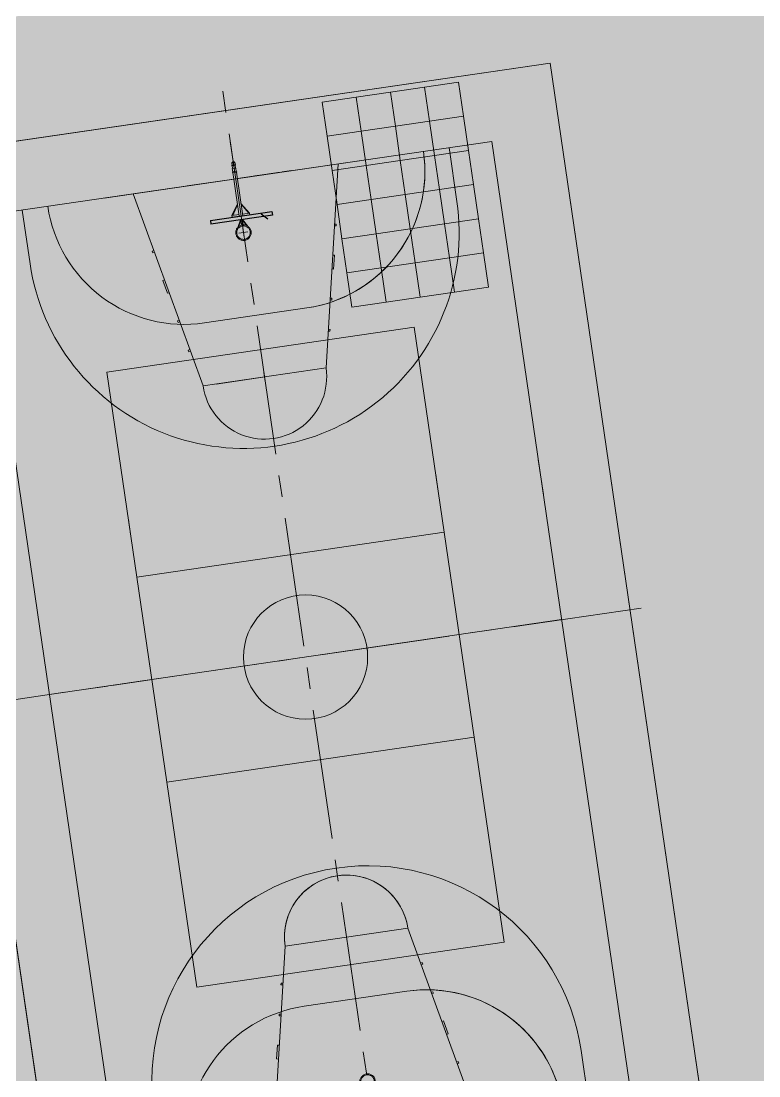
# Model space of a CAD drawing. Header units: metres. Extents: x 2 to 659295185, y -28 to 1124222152.
# Drawn here: x 658600.03 to 658621.41, y 1124584.36 to 1124614.91 of the extents above; entities that cross this region are included whole.
import ezdxf

# ---------------------------------------------------------------- set-up
doc = ezdxf.new("R2010")
doc.units = ezdxf.units.M
doc.header["$MEASUREMENT"] = 0
doc.linetypes.add('ACAD_ISO05W100', pattern=[33, 24, -3, 0, -3, 0, -3])
doc.linetypes.add('CENTER2', pattern=[1.125, 0.75, -0.125, 0.125, -0.125])
doc.layers.add('Canchas', color=7, linetype='CONTINUOUS', lineweight=9)
doc.layers.add('ESCUELA', color=7, linetype='CONTINUOUS', lineweight=15)
doc.layers.add('parcela escuela', color=7, linetype='CONTINUOUS', lineweight=9, true_color=0xfffbf0)
doc.layers.add('texto', color=255, linetype='CONTINUOUS')

# ---------------------------------------------------------------- blocks, each defined once
blk = doc.blocks.new('cancha 3')
at = {"layer": 'Canchas', "ltscale": 100, "true_color": 0x7bd1b5}
h = blk.add_hatch(color=123, dxfattribs=at)
h.paths.add_polyline_path([(656547.463, 1124241.66), (656579.463, 1124241.66), (656579.463, 1124222.66), (656547.463, 1124222.66)])
h.paths.add_polyline_path([(656549.463, 1124239.66), (656577.463, 1124239.66), (656577.463, 1124235.16), (656571.663, 1124233.96), (656571.663, 1124230.36), (656577.463, 1124229.16), (656577.463, 1124224.66), (656549.463, 1124224.66), (656549.463, 1124229.16), (656555.263, 1124230.36), (656555.263, 1124233.96), (656549.463, 1124235.16)], flags=16)
at = {"layer": 'Canchas', "lineweight": 100, "ltscale": 100, "true_color": 0xe79898}
h = blk.add_hatch(color=21, dxfattribs=at)
edge = h.paths.add_edge_path(flags=16)
edge.add_arc((656563.463, 1124232.16), 1.8, 0, 360)
edge = h.paths.add_edge_path()
edge.add_line((656549.463, 1124239.66), (656577.463, 1124239.66))
edge.add_line((656577.463, 1124239.66), (656577.463, 1124238.41))
edge.add_line((656577.463, 1124238.41), (656575.888, 1124238.41))
edge.add_arc((656575.888, 1124232.16), 6.25, 90, 270)
edge.add_line((656575.888, 1124225.91), (656577.463, 1124225.91))
edge.add_line((656577.463, 1124225.91), (656577.463, 1124224.66))
edge.add_line((656577.463, 1124224.66), (656549.463, 1124224.66))
edge.add_line((656549.463, 1124224.66), (656549.463, 1124225.91))
edge.add_line((656549.463, 1124225.91), (656551.038, 1124225.91))
edge.add_arc((656551.038, 1124232.16), 6.25, 270, 450)
edge.add_line((656551.038, 1124238.41), (656549.463, 1124238.41))
edge.add_line((656549.463, 1124238.41), (656549.463, 1124239.66))
at = {"layer": 'Canchas', "lineweight": 100, "ltscale": 100, "true_color": 0x57a5e5}
h = blk.add_hatch(color=153, dxfattribs=at)
edge = h.paths.add_edge_path()
edge.add_arc((656563.463, 1124232.16), 1.8, 0, 360)
edge = h.paths.add_edge_path()
edge.add_line((656549.463, 1124235.16), (656549.463, 1124238.41))
edge.add_line((656549.463, 1124238.41), (656551.038, 1124238.41))
edge.add_arc((656551.038, 1124232.16), 6.25, -90, 90, ccw=False)
edge.add_line((656551.038, 1124225.91), (656549.463, 1124225.91))
edge.add_line((656549.463, 1124225.91), (656549.463, 1124229.16))
edge.add_line((656549.463, 1124229.16), (656555.263, 1124230.36))
edge.add_line((656555.263, 1124230.36), (656555.263, 1124233.96))
edge.add_line((656555.263, 1124233.96), (656549.463, 1124235.16))
edge = h.paths.add_edge_path()
edge.add_line((656577.463, 1124235.16), (656577.463, 1124238.41))
edge.add_line((656577.463, 1124238.41), (656575.888, 1124238.41))
edge.add_arc((656575.888, 1124232.16), 6.25, 90, 270)
edge.add_line((656575.888, 1124225.91), (656577.463, 1124225.91))
edge.add_line((656577.463, 1124225.91), (656577.463, 1124229.16))
edge.add_line((656577.463, 1124229.16), (656571.663, 1124230.36))
edge.add_line((656571.663, 1124230.36), (656571.663, 1124233.96))
edge.add_line((656571.663, 1124233.96), (656577.463, 1124235.16))
at = {"layer": 'Canchas', "linetype": 'CENTER2', "ltscale": 5}
for p, q in [((656563.463, 1124241.985), (656563.463, 1124222.41)), ((656580.02, 1124232.16), (656546.843, 1124232.16))]:
    blk.add_line(p, q, dxfattribs=at)
at = {"layer": 'Canchas', "linetype": 'Continuous', "ltscale": 0.15}
for p, q in [((656547.463, 1124241.66), (656579.463, 1124241.66)), ((656547.463, 1124222.66), (656547.463, 1124241.66)), ((656579.463, 1124222.66), (656547.463, 1124222.66))]:
    blk.add_line(p, q, dxfattribs=at)
at = {"layer": 'Canchas', "color": 7, "ltscale": 100, "true_color": 0xffffff}
for p, q in [((656547.463, 1124241.66), (656579.463, 1124241.66)), ((656547.463, 1124222.66), (656547.463, 1124241.66)), ((656549.463, 1124239.66), (656577.463, 1124239.66)), ((656549.463, 1124224.66), (656549.463, 1124239.66)), ((656563.463, 1124239.66), (656563.463, 1124224.66)), ((656549.463, 1124238.41), (656551.038, 1124238.41)), ((656577.463, 1124238.41), (656575.888, 1124238.41)), ((656549.463, 1124235.16), (656555.263, 1124233.96)), ((656577.463, 1124235.16), (656571.663, 1124233.96)), ((656551.177, 1124234.805), (656551.187, 1124234.854)), ((656551.187, 1124234.854), (656551.236, 1124234.844)), ((656551.236, 1124234.844), (656551.226, 1124234.795)), ((656552.058, 1124234.623), (656552.068, 1124234.672)), ((656552.068, 1124234.672), (656552.46, 1124234.591)), ((656574.858, 1124234.672), (656574.466, 1124234.591)), ((656574.868, 1124234.623), (656574.858, 1124234.672)), ((656575.739, 1124234.854), (656575.69, 1124234.844)), ((656575.69, 1124234.844), (656575.701, 1124234.795)), ((656575.75, 1124234.805), (656575.739, 1124234.854)), ((656552.46, 1124234.591), (656552.45, 1124234.542)), ((656553.282, 1124234.369), (656553.292, 1124234.418)), ((656553.292, 1124234.418), (656553.341, 1124234.408)), ((656553.341, 1124234.408), (656553.331, 1124234.359)), ((656573.634, 1124234.418), (656573.585, 1124234.408)), ((656573.585, 1124234.408), (656573.595, 1124234.359)), ((656573.644, 1124234.369), (656573.634, 1124234.418)), ((656574.466, 1124234.591), (656574.476, 1124234.542)), ((656554.164, 1124234.187), (656554.174, 1124234.236)), ((656554.174, 1124234.236), (656554.223, 1124234.226)), ((656554.223, 1124234.226), (656554.213, 1124234.177)), ((656572.753, 1124234.236), (656572.704, 1124234.226)), ((656572.704, 1124234.226), (656572.714, 1124234.177)), ((656572.763, 1124234.187), (656572.753, 1124234.236)), ((656555.263, 1124233.96), (656555.263, 1124230.36)), ((656563.463, 1124233.96), (656563.596, 1124233.955)), ((656571.663, 1124233.96), (656571.533, 1124233.955)), ((656571.663, 1124233.96), (656571.663, 1124230.36)), ((656555.263, 1124230.36), (656549.463, 1124229.16)), ((656554.164, 1124230.132), (656554.174, 1124230.083)), ((656554.174, 1124230.083), (656554.223, 1124230.093)), ((656554.223, 1124230.093), (656554.213, 1124230.142)), ((656571.663, 1124230.36), (656577.463, 1124229.16)), ((656572.704, 1124230.093), (656572.714, 1124230.142)), ((656572.753, 1124230.083), (656572.704, 1124230.093)), ((656572.763, 1124230.132), (656572.753, 1124230.083)), ((656552.46, 1124229.729), (656552.45, 1124229.778)), ((656553.282, 1124229.95), (656553.292, 1124229.901)), ((656553.292, 1124229.901), (656553.341, 1124229.911)), ((656553.341, 1124229.911), (656553.331, 1124229.96)), ((656573.585, 1124229.911), (656573.595, 1124229.96)), ((656573.634, 1124229.901), (656573.585, 1124229.911)), ((656573.644, 1124229.95), (656573.634, 1124229.901)), ((656574.466, 1124229.729), (656574.476, 1124229.778)), ((656551.177, 1124229.514), (656551.187, 1124229.465)), ((656551.187, 1124229.465), (656551.236, 1124229.475)), ((656551.236, 1124229.475), (656551.226, 1124229.524)), ((656552.058, 1124229.696), (656552.068, 1124229.648)), ((656552.068, 1124229.648), (656552.46, 1124229.729)), ((656574.858, 1124229.648), (656574.466, 1124229.729)), ((656574.868, 1124229.696), (656574.858, 1124229.648)), ((656551.038, 1124225.91), (656549.463, 1124225.91)), ((656577.463, 1124224.66), (656549.463, 1124224.66)), ((656579.463, 1124222.66), (656547.463, 1124222.66))]:
    blk.add_line(p, q, dxfattribs=at)
at = {"layer": 'Canchas', "linetype": 'Continuous', "ltscale": 0.25}
for p, q in [((656549.463, 1124239.66), (656577.463, 1124239.66)), ((656549.463, 1124224.66), (656549.463, 1124239.66)), ((656563.463, 1124239.66), (656563.463, 1124224.66)), ((656575.888, 1124238.41), (656577.463, 1124238.41)), ((656554.463, 1124236.66), (656554.463, 1124227.66)), ((656554.463, 1124236.66), (656572.463, 1124236.66)), ((656560.463, 1124236.66), (656560.463, 1124227.66)), ((656566.463, 1124236.66), (656566.463, 1124227.66)), ((656572.463, 1124236.66), (656572.463, 1124227.66)), ((656555.263, 1124233.96), (656549.463, 1124235.16)), ((656571.663, 1124233.96), (656577.463, 1124235.16)), ((656551.187, 1124234.854), (656551.177, 1124234.805)), ((656551.187, 1124234.854), (656551.236, 1124234.844)), ((656551.236, 1124234.844), (656551.226, 1124234.795)), ((656552.068, 1124234.672), (656552.058, 1124234.623)), ((656552.068, 1124234.672), (656552.46, 1124234.591)), ((656574.858, 1124234.672), (656574.466, 1124234.591)), ((656574.858, 1124234.672), (656574.868, 1124234.623)), ((656575.739, 1124234.854), (656575.69, 1124234.844)), ((656575.69, 1124234.844), (656575.701, 1124234.795)), ((656575.739, 1124234.854), (656575.75, 1124234.805)), ((656552.46, 1124234.591), (656552.45, 1124234.542)), ((656553.292, 1124234.418), (656553.282, 1124234.369)), ((656553.292, 1124234.418), (656553.341, 1124234.408)), ((656553.341, 1124234.408), (656553.331, 1124234.359)), ((656573.634, 1124234.418), (656573.585, 1124234.408)), ((656573.585, 1124234.408), (656573.595, 1124234.359)), ((656573.634, 1124234.418), (656573.644, 1124234.369)), ((656574.466, 1124234.591), (656574.476, 1124234.542)), ((656554.174, 1124234.236), (656554.164, 1124234.187)), ((656554.174, 1124234.236), (656554.223, 1124234.226)), ((656554.223, 1124234.226), (656554.213, 1124234.177)), ((656572.753, 1124234.236), (656572.704, 1124234.226)), ((656572.704, 1124234.226), (656572.714, 1124234.177)), ((656572.753, 1124234.236), (656572.763, 1124234.187)), ((656555.263, 1124233.96), (656555.263, 1124230.36)), ((656571.663, 1124233.96), (656571.663, 1124230.36)), ((656553.463, 1124233.66), (656553.463, 1124230.66)), ((656573.463, 1124233.66), (656573.463, 1124230.66)), ((656549.463, 1124229.16), (656555.263, 1124230.36)), ((656554.174, 1124230.083), (656554.164, 1124230.132)), ((656554.174, 1124230.083), (656554.223, 1124230.093)), ((656554.223, 1124230.093), (656554.213, 1124230.142)), ((656577.463, 1124229.16), (656571.663, 1124230.36)), ((656572.704, 1124230.093), (656572.714, 1124230.142)), ((656572.753, 1124230.083), (656572.704, 1124230.093)), ((656572.753, 1124230.083), (656572.763, 1124230.132)), ((656552.46, 1124229.729), (656552.45, 1124229.778)), ((656553.292, 1124229.901), (656553.282, 1124229.95)), ((656553.292, 1124229.901), (656553.341, 1124229.911)), ((656553.341, 1124229.911), (656553.331, 1124229.96)), ((656573.585, 1124229.911), (656573.595, 1124229.96)), ((656573.634, 1124229.901), (656573.585, 1124229.911)), ((656573.634, 1124229.901), (656573.644, 1124229.95)), ((656574.466, 1124229.729), (656574.476, 1124229.778)), ((656551.187, 1124229.465), (656551.177, 1124229.514)), ((656551.187, 1124229.465), (656551.236, 1124229.475)), ((656551.236, 1124229.475), (656551.226, 1124229.524)), ((656552.068, 1124229.648), (656552.058, 1124229.696)), ((656552.068, 1124229.648), (656552.46, 1124229.729)), ((656574.858, 1124229.648), (656574.466, 1124229.729)), ((656574.858, 1124229.648), (656574.868, 1124229.696)), ((656554.463, 1124227.66), (656572.463, 1124227.66)), ((656551.038, 1124225.91), (656549.463, 1124225.91)), ((656577.463, 1124224.66), (656549.463, 1124224.66))]:
    blk.add_line(p, q, dxfattribs=at)
at = {"layer": 'Canchas', "ltscale": 100}
for p, q in [((656559.805, 1124239.66), (656558.779, 1124239.66)), ((656559.21, 1124236.66), (656558.779, 1124236.66)), ((656559.21, 1124236.66), (656558.779, 1124236.66)), ((656549.463, 1124236.051), (656549.463, 1124228.306)), ((656549.463, 1124233.792), (656549.463, 1124233.527)), ((656549.463, 1124232.21), (656549.463, 1124233.462)), ((656549.463, 1124233.01), (656549.463, 1124232.726)), ((656550.663, 1124233.01), (656550.663, 1124232.726)), ((656551.038, 1124232.292), (656551.038, 1124232.027)), ((656555.263, 1124232.292), (656555.263, 1124232.027)), ((656549.413, 1124232.16), (656548.376, 1124232.16)), ((656549.413, 1124232.16), (656548.376, 1124232.16)), ((656549.463, 1124232.11), (656549.463, 1124230.742)), ((656550.906, 1124232.16), (656551.171, 1124232.16)), ((656555.131, 1124232.16), (656555.396, 1124232.16)), ((656555.263, 1124232.11), (656555.263, 1124230.742)), ((656559.21, 1124227.66), (656558.779, 1124227.66)), ((656558.929, 1124227.66), (656558.979, 1124227.66)), ((656563.463, 1124227.61), (656563.463, 1124226.49)), ((656563.463, 1124227.61), (656563.463, 1124226.49)), ((656558.929, 1124224.66), (656558.979, 1124224.66))]:
    blk.add_line(p, q, dxfattribs=at)
at = {"layer": 'Canchas', "color": 1, "ltscale": 100, "true_color": 0xff1414}
for p, q in [((656549.463, 1124237.66), (656549.851, 1124237.641)), ((656553.463, 1124233.66), (656553.463, 1124230.66)), ((656573.463, 1124233.66), (656573.463, 1124230.66))]:
    blk.add_line(p, q, dxfattribs=at)
at = {"layer": 'Canchas', "color": 51, "ltscale": 100}
for p, q in [((656554.463, 1124236.66), (656572.463, 1124236.66)), ((656554.463, 1124227.66), (656554.463, 1124236.66)), ((656560.463, 1124236.66), (656560.463, 1124227.66)), ((656566.463, 1124236.66), (656566.463, 1124227.66)), ((656572.463, 1124236.66), (656572.463, 1124227.66)), ((656572.463, 1124227.66), (656554.463, 1124227.66))]:
    blk.add_line(p, q, dxfattribs=at)
at = {"layer": 'Canchas', "color": 7, "linetype": 'ACAD_ISO05W100', "lineweight": 30}
for p, q in [((656550.553, 1124231.26), (656550.553, 1124233.06)), ((656550.553, 1124233.06), (656550.663, 1124233.06)), ((656550.663, 1124233.06), (656550.663, 1124231.26)), ((656550.553, 1124231.26), (656550.663, 1124231.26))]:
    blk.add_line(p, q, dxfattribs=at)
at = {"layer": 'Canchas', "color": 0, "linetype": 'ByBlock', "lineweight": 30}
blk.add_line((656550.578, 1124232.741), (656550.748, 1124232.911), dxfattribs=at)
at = {"layer": 'Canchas', "color": 7, "linetype": 'ACAD_ISO05W100', "lineweight": 15}
for p, q in [((656549.012, 1124232.205), (656549.054, 1124232.205)), ((656549.054, 1124232.213), (656549.072, 1124232.213)), ((656549.054, 1124232.106), (656549.054, 1124232.213)), ((656549.072, 1124232.106), (656549.072, 1124232.213)), ((656549.072, 1124232.205), (656549.158, 1124232.205)), ((656549.158, 1124232.211), (656549.253, 1124232.211)), ((656549.158, 1124232.108), (656549.158, 1124232.211)), ((656549.253, 1124232.22), (656549.273, 1124232.22)), ((656549.253, 1124232.099), (656549.253, 1124232.22)), ((656549.273, 1124232.099), (656549.273, 1124232.22)), ((656549.273, 1124232.21), (656550.553, 1124232.21)), ((656550.193, 1124232.21), (656550.503, 1124232.412)), ((656550.215, 1124232.21), (656550.503, 1124232.396)), ((656550.503, 1124232.412), (656550.553, 1124232.412)), ((656550.503, 1124232.412), (656550.503, 1124232.21)), ((656550.553, 1124232.412), (656550.553, 1124232.21)), ((656550.553, 1124232.21), (656550.553, 1124232.109)), ((656550.663, 1124232.188), (656550.865, 1124232.303)), ((656550.684, 1124232.188), (656550.85, 1124232.283)), ((656549.012, 1124232.115), (656549.054, 1124232.115)), ((656549.054, 1124232.106), (656549.072, 1124232.106)), ((656549.158, 1124232.115), (656549.072, 1124232.115)), ((656549.158, 1124232.108), (656549.253, 1124232.108)), ((656549.273, 1124232.099), (656549.253, 1124232.099)), ((656549.463, 1124232.109), (656549.273, 1124232.109)), ((656549.463, 1124232.109), (656550.553, 1124232.109)), ((656550.193, 1124232.109), (656550.503, 1124231.901)), ((656550.218, 1124232.109), (656550.503, 1124231.923)), ((656550.503, 1124232.109), (656550.503, 1124231.901)), ((656550.503, 1124231.901), (656550.553, 1124231.901)), ((656550.553, 1124232.109), (656550.553, 1124231.901)), ((656550.663, 1124232.188), (656550.813, 1124232.188)), ((656550.663, 1124232.131), (656550.865, 1124232.016)), ((656550.663, 1124232.131), (656550.813, 1124232.131)), ((656550.684, 1124232.131), (656550.85, 1124232.037))]:
    blk.add_line(p, q, dxfattribs=at)
at = {"layer": 'Canchas', "color": 7, "ltscale": 100}
blk.add_line((656549.005, 1124232.145), (656549.005, 1124232.173), dxfattribs=at)
at = {"layer": 'Canchas'}
blk.add_lwpolyline([(656547.463, 1124241.66), (656547.463, 1124222.66), (656579.463, 1124222.66), (656579.463, 1124241.66), (656547.463, 1124241.66)], dxfattribs=at)
at = {"layer": 'Canchas', "linetype": 'Continuous', "ltscale": 0.25}
blk.add_circle((656563.463, 1124232.16), 1.8, dxfattribs=at)
at = {"layer": 'Canchas', "color": 7, "linetype": 'ACAD_ISO05W100', "lineweight": 15}
for centre, radius in [((656551.038, 1124232.16), 0.225), ((656551.038, 1124232.16), 0.195), ((656575.888, 1124232.16), 0.225), ((656575.888, 1124232.16), 0.195)]:
    blk.add_circle(centre, radius, dxfattribs=at)
at = {"layer": 'Canchas', "linetype": 'Continuous', "ltscale": 0.25}
for centre, radius, start, end in [((656551.038, 1124232.16), 6.25, 270, 90), ((656575.888, 1124232.16), 6.25, 90, 270), ((656549.463, 1124233.66), 4, 0, 90), ((656577.463, 1124233.66), 4, 90, 180), ((656555.263, 1124232.16), 1.8, 270, 90), ((656571.663, 1124232.16), 1.8, 90, 270), ((656549.463, 1124230.66), 4, 270, 0), ((656577.463, 1124230.66), 4, 180, 270)]:
    blk.add_arc(centre, radius, start, end, dxfattribs=at)
at = {"layer": 'Canchas', "color": 7, "ltscale": 100, "true_color": 0xffffff}
for centre, radius, start, end in [((656551.038, 1124232.16), 6.25, 270, 90), ((656575.888, 1124232.16), 6.25, 90, 270), ((656563.463, 1124233.959), 0.000176, 87.8891, 92.1109), ((656571.663, 1124232.16), 1.8, 94.1503, 270)]:
    blk.add_arc(centre, radius, start, end, dxfattribs=at)
at = {"layer": 'Canchas', "color": 1, "ltscale": 100, "true_color": 0xff1414}
for centre, start, end in [((656549.463, 1124233.66), 0, 84.4369), ((656577.463, 1124233.66), 95.5631, 180), ((656549.463, 1124230.66), 270, 0), ((656577.463, 1124230.66), 180, 270)]:
    blk.add_arc(centre, 4, start, end, dxfattribs=at)
at = {"layer": 'Canchas', "color": 7, "linetype": 'ACAD_ISO05W100', "lineweight": 15}
for centre, start, end in [((656549.011, 1124232.16), 70.0164, 289.98), ((656549.029, 1124232.16), 109.98, 250.0164)]:
    blk.add_arc(centre, 0.0479, start, end, dxfattribs=at)

msp = doc.modelspace()

# ---------------------------------------------------------------- hatches: boundary and pattern name
at = {"layer": 'parcela escuela', "true_color": 0xffebd6}
msp.add_hatch(color=7, dxfattribs=at).paths.add_polyline_path([(658539.532, 1124605.9565), (658546.1885, 1124560.4282), (658549.3183, 1124552.8171), (658584.7438, 1124557.9966), (658585.9011, 1124550.0807), (658620.5431, 1124555.1456), (658629.213, 1124619.634), (658602.006, 1124615.3783), (658574.7976, 1124611.1123)])

# ---------------------------------------------------------------- linework, layer by layer
at = {"layer": 'ESCUELA', "color": 248, "lineweight": 9, "ltscale": 100, "elevation": 433.2399}
for points in [[(658609.8846, 1124611.7179), (658610.8741, 1124611.8624), (658610.7297, 1124612.8519), (658609.7402, 1124612.7075)], [(658610.8741, 1124611.8624), (658611.8636, 1124612.0068), (658611.7192, 1124612.9963), (658610.7297, 1124612.8519)], [(658611.8636, 1124612.0068), (658612.8532, 1124612.1512), (658612.7088, 1124613.1407), (658611.7192, 1124612.9963)], [(658608.8951, 1124611.5735), (658609.8846, 1124611.7179), (658609.7402, 1124612.7075), (658608.7507, 1124612.5631)], [(658611.0185, 1124610.8728), (658612.0081, 1124611.0172), (658611.8636, 1124612.0068), (658610.8741, 1124611.8624)], [(658612.0081, 1124611.0172), (658612.9976, 1124611.1617), (658612.8532, 1124612.1512), (658611.8636, 1124612.0068)], [(658609.0395, 1124610.584), (658610.029, 1124610.7284), (658609.8846, 1124611.7179), (658608.8951, 1124611.5735)], [(658610.029, 1124610.7284), (658611.0185, 1124610.8728), (658610.8741, 1124611.8624), (658609.8846, 1124611.7179)], [(658612.1525, 1124610.0277), (658613.142, 1124610.1721), (658612.9976, 1124611.1617), (658612.0081, 1124611.0172)], [(658609.1839, 1124609.5945), (658610.1734, 1124609.7389), (658610.029, 1124610.7284), (658609.0395, 1124610.584)], [(658610.1734, 1124609.7389), (658611.1629, 1124609.8833), (658611.0185, 1124610.8728), (658610.029, 1124610.7284)], [(658611.1629, 1124609.8833), (658612.1525, 1124610.0277), (658612.0081, 1124611.0172), (658611.0185, 1124610.8728)], [(658612.2969, 1124609.0382), (658613.2864, 1124609.1826), (658613.142, 1124610.1721), (658612.1525, 1124610.0277)], [(658610.3178, 1124608.7494), (658611.3074, 1124608.8938), (658611.1629, 1124609.8833), (658610.1734, 1124609.7389)], [(658611.3074, 1124608.8938), (658612.2969, 1124609.0382), (658612.1525, 1124610.0277), (658611.1629, 1124609.8833)], [(658609.3283, 1124608.605), (658610.3178, 1124608.7494), (658610.1734, 1124609.7389), (658609.1839, 1124609.5945)], [(658610.4622, 1124607.7599), (658611.4518, 1124607.9043), (658611.3074, 1124608.8938), (658610.3178, 1124608.7494)], [(658611.4518, 1124607.9043), (658612.4413, 1124608.0487), (658612.2969, 1124609.0382), (658611.3074, 1124608.8938)], [(658612.4413, 1124608.0487), (658613.4308, 1124608.1931), (658613.2864, 1124609.1826), (658612.2969, 1124609.0382)], [(658609.4727, 1124607.6155), (658610.4622, 1124607.7599), (658610.3178, 1124608.7494), (658609.3283, 1124608.605)], [(658611.5962, 1124606.9148), (658612.5857, 1124607.0592), (658612.4413, 1124608.0487), (658611.4518, 1124607.9043)], [(658612.5857, 1124607.0592), (658613.5752, 1124607.2036), (658613.4308, 1124608.1931), (658612.4413, 1124608.0487)], [(658609.6171, 1124606.6259), (658610.6067, 1124606.7704), (658610.4622, 1124607.7599), (658609.4727, 1124607.6155)], [(658610.6067, 1124606.7704), (658611.5962, 1124606.9148), (658611.4518, 1124607.9043), (658610.4622, 1124607.7599)]]:
    msp.add_lwpolyline(points, close=True, dxfattribs=at)

# ---------------------------------------------------------------- block references
at = {"layer": 'texto', "color": 2, "rotation": 278.318928928087}
msp.add_blockref('cancha 3', (-548788.407, 1611594.2198, 433.2399), dxfattribs=at)

doc.saveas('drawing.dxf')
